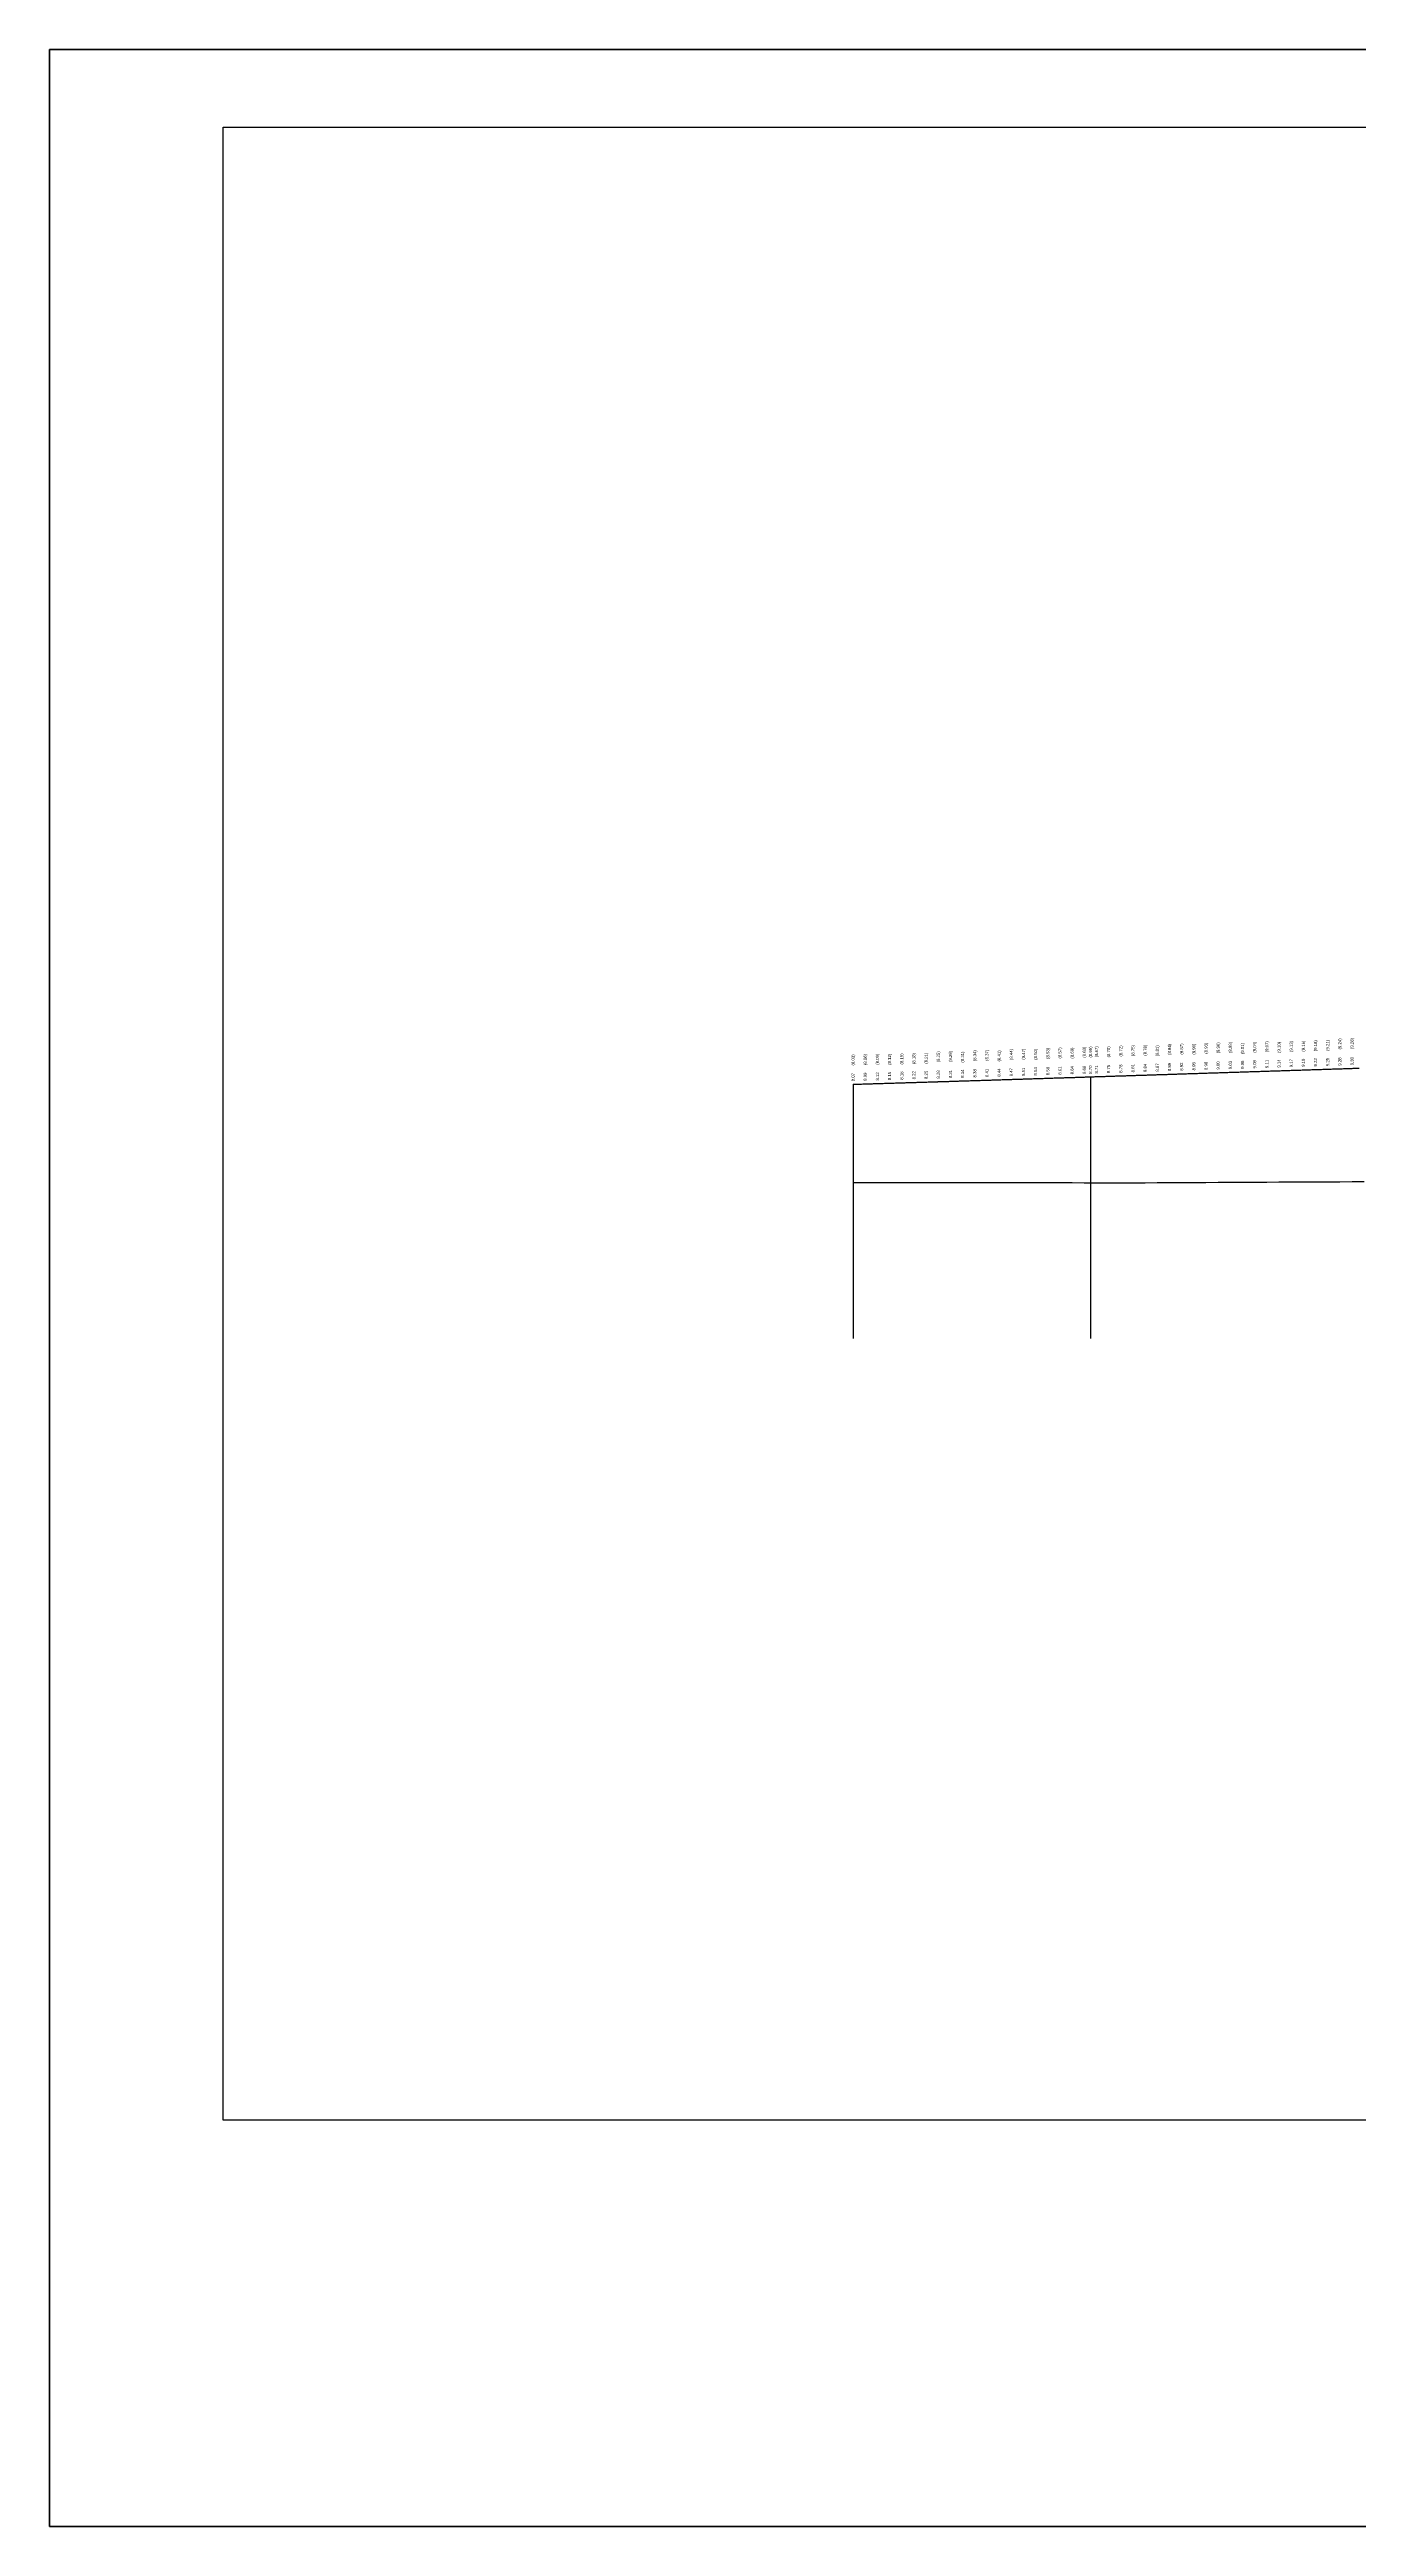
# Model space of a CAD drawing. Header units: millimetres. Extents: x 1864 to 10174863, y -4887456 to 5366151.
# Drawn here: x 3726296 to 3833850, y -105940 to 97511 of the extents above; entities that cross this region are included whole.
import ezdxf
from ezdxf.enums import TextEntityAlignment as Align

# ---------------------------------------------------------------- set-up
doc = ezdxf.new("R2010")
doc.units = ezdxf.units.MM
doc.layers.add('1-Бетон', color=106, linetype='Continuous', lineweight=35)
for name, color, linetype in [('Красный профиль', 1, 'Continuous'), ('Рабочие отметки', 7, 'Continuous'), ('Рабочие отметки доп.', 7, 'Continuous'), ('Черный профиль', 3, 'Continuous')]:
    doc.layers.add(name, color=color, linetype=linetype)
doc.styles.get("Standard").update_dxf_attribs({"font": 'arial.ttf'})

msp = doc.modelspace()

# ---------------------------------------------------------------- linework, layer by layer
at = {"color": 1}
msp.add_lwpolyline([(3740568, 91146.6), (4309590.7, 91146.6), (4309590.7, -72566.7), (3740568, -72566.7)], close=True, dxfattribs=at)
at = {"layer": '1-Бетон', "color": 6}
msp.add_lwpolyline([(3726295.8, 97510.8), (4651646.7, 97510.8), (4651646.7, -105940.4), (3726295.8, -105940.4)], close=True, dxfattribs=at)
at = {"layer": 'Красный профиль', "linetype": 'Continuous'}
for p, q in [((3792318.6, 12518.7), (3792318.6, -8355.7)), ((3811823.1, 13130.9), (3811823.1, -8355.7))]:
    msp.add_line(p, q, dxfattribs=at)
at = {"layer": 'Красный профиль', "linetype": 'Continuous', "flags": 128}
msp.add_lwpolyline([(3792318.6, 12518.7), (3792418.1, 12521.7), (3792517.6, 12524.8), (3792617.2, 12527.8), (3792716.7, 12530.8), (3792816.2, 12533.8), (3792915.7, 12536.8), (3793015.2, 12539.8), (3793114.7, 12542.9), (3793214.2, 12545.9), (3793313.7, 12548.9), (3793318.6, 12549), (3793413.3, 12551.9), (3793512.8, 12554.9), (3793612.3, 12558), (3793711.8, 12561), (3793811.3, 12564), (3793910.8, 12567.1), (3794010.3, 12570.1), (3794109.8, 12573.1), (3794209.4, 12576.1), (3794308.9, 12579.2), (3794318.6, 12579.5), (3794408.4, 12582.2), (3794507.9, 12585.3), (3794607.4, 12588.3), (3794706.9, 12591.3), (3794806.4, 12594.4), (3794905.9, 12597.4), (3795005.5, 12600.4), (3795105, 12603.5), (3795204.5, 12606.5), (3795304, 12609.6), (3795318.6, 12610), (3795403.5, 12612.6), (3795503, 12615.7), (3795602.5, 12618.7), (3795702, 12621.8), (3795801.6, 12624.8), (3795901.1, 12627.9), (3796000.6, 12630.9), (3796100.1, 12634), (3796199.6, 12637), (3796299.1, 12640.1), (3796318.6, 12640.7), (3796398.6, 12643.1), (3796498.2, 12646.2), (3796597.7, 12649.3), (3796697.2, 12652.3), (3796796.7, 12655.4), (3796896.2, 12658.5), (3796995.7, 12661.5), (3797095.2, 12664.6), (3797194.7, 12667.6), (3797294.3, 12670.7), (3797318.6, 12671.5), (3797393.8, 12673.8), (3797493.3, 12676.9), (3797592.8, 12679.9), (3797692.3, 12683), (3797791.8, 12686.1), (3797891.3, 12689.1), (3797990.8, 12692.2), (3798090.4, 12695.3), (3798189.9, 12698.4), (3798289.4, 12701.5), (3798318.6, 12702.4), (3798388.9, 12704.5), (3798488.4, 12707.6), (3798587.9, 12710.7), (3798687.4, 12713.8), (3798786.9, 12716.9), (3798886.5, 12720), (3798986, 12723), (3799085.5, 12726.1), (3799185, 12729.2), (3799284.5, 12732.3), (3799318.6, 12733.4), (3799384, 12735.4), (3799483.5, 12738.5), (3799583, 12741.6), (3799682.6, 12744.7), (3799782.1, 12747.8), (3799881.6, 12750.9), (3799981.1, 12754), (3800080.6, 12757.1), (3800180.1, 12760.2), (3800279.6, 12763.3), (3800318.6, 12764.5), (3800379.1, 12766.4), (3800478.7, 12769.5), (3800578.2, 12772.6), (3800677.7, 12775.7), (3800777.2, 12778.8), (3800876.7, 12781.9), (3800976.2, 12785), (3801075.7, 12788.1), (3801175.3, 12791.3), (3801274.8, 12794.4), (3801318.6, 12795.7), (3801374.3, 12797.5), (3801473.8, 12800.6), (3801573.3, 12803.7), (3801672.8, 12806.8), (3801772.3, 12810), (3801871.8, 12813.1), (3801971.4, 12816.2), (3802070.9, 12819.3), (3802170.4, 12822.4), (3802269.9, 12825.6), (3802318.6, 12827.1), (3802369.4, 12828.7), (3802468.9, 12831.8), (3802568.4, 12834.9), (3802667.9, 12838.1), (3802767.5, 12841.2), (3802867, 12844.3), (3802966.5, 12847.5), (3803066, 12850.6), (3803165.5, 12853.7), (3803265, 12856.9), (3803318.6, 12858.6), (3803364.5, 12860), (3803464, 12863.2), (3803563.6, 12866.3), (3803663.1, 12869.4), (3803762.6, 12872.6), (3803862.1, 12875.7), (3803961.6, 12878.9), (3804061.1, 12882), (3804160.6, 12885.2), (3804260.1, 12888.3), (3804318.6, 12890.2), (3804359.7, 12891.5), (3804459.2, 12894.6), (3804558.7, 12897.8), (3804658.2, 12900.9), (3804757.7, 12904.1), (3804857.2, 12907.2), (3804956.7, 12910.4), (3805056.2, 12913.5), (3805155.8, 12916.7), (3805255.3, 12919.9), (3805318.6, 12921.9), (3805354.8, 12923), (3805454.3, 12926.2), (3805553.8, 12929.3), (3805653.3, 12932.5), (3805752.8, 12935.7), (3805852.4, 12938.8), (3805951.9, 12942), (3806051.4, 12945.2), (3806150.9, 12948.3), (3806250.4, 12951.5), (3806318.6, 12953.7), (3806349.9, 12954.7), (3806449.4, 12957.9), (3806548.9, 12961), (3806648.5, 12964.2), (3806748, 12967.4), (3806847.5, 12970.6), (3806947, 12973.7), (3807046.5, 12976.9), (3807146, 12980.1), (3807245.5, 12983.3), (3807318.6, 12985.6), (3807345, 12986.5), (3807444.6, 12989.7), (3807544.1, 12992.8), (3807643.6, 12996), (3807743.1, 12999.2), (3807842.6, 13002.4), (3807942.1, 13005.6), (3808041.6, 13008.8), (3808141.1, 13012), (3808240.7, 13015.2), (3808318.6, 13017.7), (3808340.2, 13018.4), (3808439.7, 13021.6), (3808539.2, 13024.8), (3808638.7, 13028), (3808738.2, 13031.2), (3808837.7, 13034.4), (3808937.2, 13037.6), (3809036.8, 13040.8), (3809136.3, 13044), (3809235.8, 13047.2), (3809318.6, 13049.9), (3809335.3, 13050.4), (3809434.8, 13053.6), (3809534.3, 13056.8), (3809633.8, 13060), (3809733.4, 13063.2), (3809832.9, 13066.4), (3809932.4, 13069.7), (3810031.9, 13072.9), (3810131.4, 13076.1), (3810230.9, 13079.3), (3810318.6, 13082.1), (3810330.4, 13082.5), (3810429.9, 13085.7), (3810529.5, 13089), (3810629, 13092.2), (3810728.5, 13095.4), (3810828, 13098.6), (3810927.5, 13101.9), (3811027, 13105.1), (3811126.5, 13108.3), (3811226, 13111.5), (3811318.6, 13114.5), (3811325.6, 13114.8), (3811425.1, 13118), (3811524.6, 13121.2), (3811624.1, 13124.5), (3811723.6, 13127.7), (3811823.1, 13130.9), (3811923.1, 13134.2), (3812023, 13137.4), (3812123, 13140.7), (3812222.9, 13143.9), (3812318.6, 13147), (3812322.9, 13147.2), (3812422.8, 13150.4), (3812522.8, 13153.7), (3812622.7, 13156.9), (3812722.7, 13160.2), (3812822.6, 13163.4), (3812922.6, 13166.7), (3813022.5, 13169.9), (3813122.5, 13173.2), (3813222.4, 13176.4), (3813318.6, 13179.5), (3813322.4, 13179.7), (3813422.3, 13182.9), (3813522.3, 13186.2), (3813622.2, 13189.4), (3813722.2, 13192.7), (3813822.1, 13195.9), (3813922.1, 13199.2), (3814022, 13202.4), (3814122, 13205.6), (3814221.9, 13208.9), (3814318.6, 13212), (3814321.9, 13212.1), (3814421.8, 13215.4), (3814521.8, 13218.6), (3814621.7, 13221.9), (3814721.7, 13225.1), (3814821.6, 13228.4), (3814921.6, 13231.6), (3815021.5, 13234.9), (3815121.5, 13238.1), (3815221.4, 13241.3), (3815318.6, 13244.5), (3815321.4, 13244.6), (3815421.3, 13247.8), (3815521.3, 13251.1), (3815621.2, 13254.3), (3815721.2, 13257.6), (3815821.1, 13260.8), (3815921.1, 13264), (3816021, 13267.3), (3816121, 13270.5), (3816220.9, 13273.8), (3816318.6, 13276.9), (3816320.9, 13277), (3816420.8, 13280.3), (3816520.8, 13283.5), (3816620.7, 13286.7), (3816720.7, 13290), (3816820.6, 13293.2), (3816920.6, 13296.5), (3817020.5, 13299.7), (3817120.5, 13303), (3817220.4, 13306.2), (3817318.6, 13309.4), (3817320.4, 13309.4), (3817420.3, 13312.7), (3817520.3, 13315.9), (3817620.2, 13319.2), (3817720.2, 13322.4), (3817820.1, 13325.6), (3817920.1, 13328.9), (3818020, 13332.1), (3818120, 13335.4), (3818219.9, 13338.6), (3818318.6, 13341.8), (3818319.9, 13341.8), (3818419.8, 13345.1), (3818519.8, 13348.3), (3818619.7, 13351.5), (3818719.7, 13354.8), (3818819.6, 13358), (3818919.6, 13361.3), (3819019.5, 13364.5), (3819119.5, 13367.7), (3819219.4, 13371), (3819318.6, 13374.2), (3819319.4, 13374.2), (3819419.3, 13377.5), (3819519.3, 13380.7), (3819619.2, 13383.9), (3819719.2, 13387.2), (3819819.1, 13390.4), (3819919.1, 13393.6), (3820019, 13396.9), (3820119, 13400.1), (3820218.9, 13403.3), (3820318.6, 13406.6), (3820318.9, 13406.6), (3820418.8, 13409.8), (3820518.8, 13413), (3820618.7, 13416.3), (3820718.7, 13419.5), (3820818.6, 13422.8), (3820918.6, 13426), (3821018.5, 13429.2), (3821118.5, 13432.5), (3821218.4, 13435.7), (3821318.4, 13438.9), (3821318.6, 13438.9), (3821418.3, 13442.2), (3821518.3, 13445.4), (3821618.2, 13448.6), (3821718.2, 13451.9), (3821818.1, 13455.1), (3821918.1, 13458.3), (3822018, 13461.6), (3822118, 13464.8), (3822217.9, 13468), (3822317.9, 13471.2), (3822318.6, 13471.3), (3822417.8, 13474.5), (3822517.8, 13477.7), (3822617.7, 13480.9), (3822717.7, 13484.2), (3822817.6, 13487.4), (3822917.6, 13490.6), (3823017.6, 13493.9), (3823117.5, 13497.1), (3823217.5, 13500.3), (3823317.4, 13503.6), (3823318.6, 13503.6), (3823417.4, 13506.8), (3823517.3, 13510), (3823617.3, 13513.2), (3823717.2, 13516.5), (3823817.2, 13519.7), (3823917.1, 13522.9), (3824017.1, 13526.2), (3824117, 13529.4), (3824217, 13532.6), (3824316.9, 13535.9), (3824318.6, 13535.9), (3824416.9, 13539.1), (3824516.8, 13542.3), (3824616.8, 13545.5), (3824716.7, 13548.8), (3824816.7, 13552), (3824916.6, 13555.2), (3825016.6, 13558.4), (3825116.5, 13561.7), (3825216.5, 13564.9), (3825316.4, 13568.1), (3825318.6, 13568.2), (3825416.4, 13571.4), (3825516.3, 13574.6), (3825616.3, 13577.8), (3825716.2, 13581), (3825816.2, 13584.3), (3825916.1, 13587.5), (3826016.1, 13590.7), (3826116, 13593.9), (3826216, 13597.2), (3826315.9, 13600.4), (3826318.6, 13600.5), (3826415.9, 13603.6), (3826515.8, 13606.8), (3826615.8, 13610.1), (3826715.7, 13613.3), (3826815.7, 13616.5), (3826915.6, 13619.7), (3827015.6, 13623), (3827115.5, 13626.2), (3827215.5, 13629.4), (3827315.4, 13632.6), (3827318.6, 13632.7), (3827415.4, 13635.8), (3827515.3, 13639.1), (3827615.3, 13642.3), (3827715.2, 13645.5), (3827815.2, 13648.7), (3827915.1, 13652), (3828015.1, 13655.2), (3828115, 13658.4), (3828215, 13661.6), (3828314.9, 13664.8), (3828318.6, 13665), (3828414.9, 13668.1), (3828514.8, 13671.3), (3828614.8, 13674.5), (3828714.7, 13677.7), (3828814.7, 13681), (3828914.6, 13684.2), (3829014.6, 13687.4), (3829114.5, 13690.6), (3829214.5, 13693.8), (3829314.4, 13697.1), (3829318.6, 13697.2), (3829414.4, 13700.3), (3829514.3, 13703.5), (3829614.3, 13706.7), (3829714.2, 13709.9), (3829814.2, 13713.2), (3829914.1, 13716.4), (3830014.1, 13719.6), (3830114, 13722.8), (3830214, 13726), (3830313.9, 13729.2), (3830318.6, 13729.4), (3830413.9, 13732.5), (3830513.8, 13735.7), (3830613.8, 13738.9), (3830713.7, 13742.1), (3830813.7, 13745.3), (3830913.6, 13748.5), (3831013.6, 13751.8), (3831113.5, 13755), (3831213.5, 13758.2), (3831313.4, 13761.4), (3831318.6, 13761.6), (3831413.4, 13764.6), (3831513.3, 13767.8), (3831613.3, 13771.1), (3831713.2, 13774.3), (3831813.2, 13777.5), (3831913.1, 13780.7), (3832013.1, 13783.9), (3832113, 13787.1), (3832213, 13790.4), (3832312.9, 13793.6), (3832318.6, 13793.7), (3832412.9, 13796.8), (3832512.8, 13800), (3832612.8, 13803.2), (3832712.7, 13806.4), (3832812.7, 13809.6), (3832912.6, 13812.8), (3833012.6, 13816.1), (3833112.5, 13819.3), (3833212.5, 13822.5), (3833312.4, 13825.7), (3833318.6, 13825.9), (3833412.4, 13828.9), (3833512.3, 13832.1), (3833612.3, 13835.3), (3833712.2, 13838.6), (3833812.2, 13841.8), (3833912.1, 13845)], dxfattribs=at)
at = {"layer": 'Черный профиль', "linetype": 'Continuous', "flags": 128}
msp.add_lwpolyline([(3792318.6, 4451.4), (3792318.6, 4451.4), (3793318.6, 4455.5), (3794318.6, 4458.6), (3795318.6, 4458.7), (3796318.6, 4457.6), (3797318.6, 4456.4), (3798318.6, 4455.3), (3799318.6, 4454.2), (3800318.6, 4453), (3801318.6, 4451.8), (3802318.6, 4450.7), (3803318.6, 4449.5), (3804318.6, 4448.3), (3805318.6, 4447.1), (3806318.6, 4445.9), (3807318.6, 4444.6), (3808318.6, 4442.6), (3809318.6, 4440.6), (3810318.6, 4438.6), (3811318.6, 4436.6), (3812318.6, 4434.6), (3813318.6, 4432.5), (3814318.6, 4430.5), (3815318.6, 4431.7), (3816318.6, 4437), (3817318.6, 4442.3), (3818318.6, 4447.5), (3819318.6, 4452.8), (3820318.6, 4458.1), (3821318.6, 4463.3), (3822318.6, 4468.6), (3823318.6, 4473.8), (3824318.6, 4479.1), (3825318.6, 4484.3), (3826318.6, 4489.5), (3827318.6, 4494.7), (3828318.6, 4499.9), (3829318.6, 4504.9), (3830318.6, 4509.2), (3831318.6, 4513.6), (3832318.6, 4517.9), (3833318.6, 4522.2), (3834318.6, 4526.5)], dxfattribs=at)

# ---------------------------------------------------------------- texts
at = {"layer": 'Рабочие отметки', "linetype": 'Continuous'}
for s, p in [('8.89', (3818318.6, 13591.8)), ('8.92', (3819318.6, 13624.2)), ('8.95', (3820318.6, 13656.6)), ('8.98', (3821318.6, 13688.9)), ('9.00', (3822318.6, 13721.3)), ('9.03', (3823318.6, 13753.6)), ('9.06', (3824318.6, 13785.9)), ('9.08', (3825318.6, 13818.2)), ('9.11', (3826318.6, 13850.5)), ('9.14', (3827318.6, 13882.7)), ('9.17', (3828318.6, 13915)), ('9.19', (3829318.6, 13947.2)), ('9.22', (3830318.6, 13979.4)), ('9.25', (3831318.6, 14011.6)), ('9.28', (3832318.6, 14043.7)), ('9.30', (3833318.6, 14075.9)), ('8.07', (3792318.6, 12768.7)), ('8.09', (3793318.6, 12799)), ('8.12', (3794318.6, 12829.5)), ('8.15', (3795318.6, 12860)), ('8.18', (3796318.6, 12890.7)), ('8.22', (3797318.6, 12921.5)), ('8.25', (3798318.6, 12952.4)), ('8.28', (3799318.6, 12983.4)), ('8.31', (3800318.6, 13014.5)), ('8.34', (3801318.6, 13045.7)), ('8.38', (3802318.6, 13077.1)), ('8.41', (3803318.6, 13108.6)), ('8.44', (3804318.6, 13140.2)), ('8.47', (3805318.6, 13171.9)), ('8.51', (3806318.6, 13203.7)), ('8.54', (3807318.6, 13235.6)), ('8.58', (3808318.6, 13267.7)), ('8.61', (3809318.6, 13299.9)), ('8.64', (3810318.6, 13332.1)), ('8.68', (3811318.6, 13364.5)), ('8.70', (3811823.1, 13380.9)), ('8.71', (3812318.6, 13397)), ('8.75', (3813318.6, 13429.5)), ('8.78', (3814318.6, 13462)), ('8.81', (3815318.6, 13494.5)), ('8.84', (3816318.6, 13526.9)), ('8.87', (3817318.6, 13559.4))]:
    msp.add_text(s, height=250, rotation=90.000002, dxfattribs=at).set_placement(p, align=Align.MIDDLE_LEFT)
at = {"layer": 'Рабочие отметки доп.', "linetype": 'Continuous'}
for s, p in [('(9.28)', (3833318.6, 15409.2)), ('(8.03)', (3792318.6, 14060.4)), ('(8.06)', (3793318.6, 14090.7)), ('(8.09)', (3794318.6, 14121.1)), ('(8.12)', (3795318.6, 14110)), ('(8.15)', (3796318.6, 14140.7)), ('(8.18)', (3797318.6, 14171.5)), ('(8.21)', (3798318.6, 14202.4)), ('(8.25)', (3799318.6, 14316.7)), ('(8.28)', (3800318.6, 14347.8)), ('(8.31)', (3801318.6, 14295.7)), ('(8.34)', (3802318.6, 14410.4)), ('(8.37)', (3803318.6, 14441.9)), ('(8.41)', (3804318.6, 14390.2)), ('(8.44)', (3805318.6, 14505.2)), ('(8.47)', (3806318.6, 14537)), ('(8.50)', (3807318.6, 14527.3)), ('(8.53)', (3808318.6, 14601)), ('(8.57)', (3809318.6, 14633.2)), ('(8.60)', (3810318.6, 14623.8)), ('(8.63)', (3811318.6, 14697.9)), ('(8.65)', (3811823.1, 14714.3)), ('(8.67)', (3812318.6, 14730.4)), ('(8.70)', (3813318.6, 14721.2)), ('(8.72)', (3814318.6, 14795.4)), ('(8.75)', (3815318.6, 14827.8)), ('(8.78)', (3816318.6, 14860.3)), ('(8.81)', (3817318.6, 14809.4)), ('(8.84)', (3818318.6, 14925.1)), ('(8.87)', (3819318.6, 14957.5)), ('(8.90)', (3820318.6, 14948.2)), ('(8.93)', (3821318.6, 15022.3)), ('(8.96)', (3822318.6, 15054.6)), ('(8.98)', (3823318.6, 15086.9)), ('(9.01)', (3824318.6, 14994.2)), ('(9.04)', (3825318.6, 15109.9)), ('(9.07)', (3826318.6, 15142.1)), ('(9.10)', (3827318.6, 15091.1)), ('(9.13)', (3828318.6, 15165)), ('(9.16)', (3829318.6, 15197.2)), ('(9.18)', (3830318.6, 15229.4)), ('(9.21)', (3831318.6, 15261.6)), ('(9.24)', (3832318.6, 15377.1))]:
    msp.add_text(s, height=250, rotation=90.000002, dxfattribs=at).set_placement(p, align=Align.MIDDLE_LEFT)

doc.saveas('drawing.dxf')
